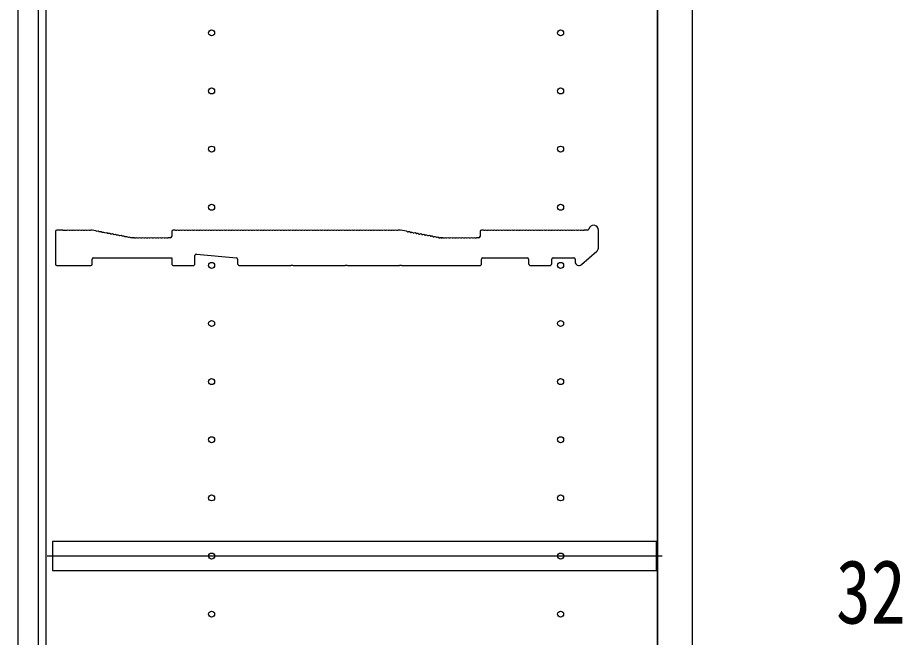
# Model space of a CAD drawing. Units: millimetres, scale not verified. Extents: x -4205 to 4205, y -2970 to 2970.
# Drawn here: x -3555 to -3098.8, y 281 to 600.8 of the extents above; entities that cross this region are included whole.
import ezdxf
from ezdxf.enums import TextEntityAlignment as Align

# ---------------------------------------------------------------- set-up
doc = ezdxf.new("R2010")
doc.units = ezdxf.units.MM
doc.header["$LTSCALE"] = 20
for name, color, linetype in [('0-2_YKK_11', 7, 'Continuous'), ('0-3_YKK_12', 2, 'Continuous'), ('0-5_YKK_D', 6, 'Continuous')]:
    doc.layers.add(name, color=color, linetype=linetype)
doc.styles.add('ＭＳ ゴシック', font='')
doc.styles.get('ＭＳ ゴシック').set_extended_font_data('MS Gothic')

msp = doc.modelspace()

# ---------------------------------------------------------------- linework, layer by layer
at = {"layer": '0-2_YKK_11'}
for p, q in [((-3535.55, 490.5), (-3535.55, 473.6)), ((-3532.05, 491.2), (-3534.85, 491.2)), ((-3531.3, 490.93), (-3531.49, 491)), ((-3529.81, 490.93), (-3531.3, 490.93)), ((-3529.61, 491), (-3529.81, 490.93)), ((-3528.11, 491), (-3528.5, 491)), ((-3526.61, 491), (-3527, 491)), ((-3525.11, 491), (-3525.5, 491)), ((-3523.61, 491), (-3524, 491)), ((-3522.11, 491), (-3522.5, 491)), ((-3520.61, 491), (-3521, 491)), ((-3519.11, 491), (-3519.5, 491)), ((-3517.61, 491), (-3518, 491)), ((-3516.62, 491.2), (-3517.05, 491.2)), ((-3514.92, 490.89), (-3516.49, 491.19)), ((-3514.03, 490.51), (-3514.4, 490.59)), ((-3512.56, 490.23), (-3512.93, 490.31)), ((-3511.08, 489.95), (-3511.46, 490.02)), ((-3509.61, 489.67), (-3509.98, 489.74)), ((-3508.14, 489.39), (-3508.51, 489.46)), ((-3506.66, 489.11), (-3507.04, 489.18)), ((-3505.19, 488.83), (-3505.56, 488.9)), ((-3503.72, 488.55), (-3504.09, 488.62)), ((-3502.24, 488.27), (-3502.62, 488.34)), ((-3475.55, 490.5), (-3475.55, 487.9)), ((-3474.05, 491.2), (-3474.85, 491.2)), ((-3473.11, 491), (-3473.5, 491)), ((-3471.61, 491), (-3472, 491)), ((-3470.11, 491), (-3470.5, 491)), ((-3468.61, 491), (-3469, 491)), ((-3467.11, 491), (-3467.5, 491)), ((-3465.61, 491), (-3466, 491)), ((-3464.11, 491), (-3464.5, 491)), ((-3462.61, 491), (-3463, 491)), ((-3461.11, 491), (-3461.5, 491)), ((-3459.61, 491), (-3460, 491)), ((-3458.11, 491), (-3458.5, 491)), ((-3456.61, 491), (-3457, 491)), ((-3455.11, 491), (-3455.5, 491)), ((-3453.61, 491), (-3454, 491)), ((-3452.11, 491), (-3452.5, 491)), ((-3450.61, 491), (-3451, 491)), ((-3449.11, 491), (-3449.5, 491)), ((-3447.61, 491), (-3448, 491)), ((-3446.11, 491), (-3446.5, 491)), ((-3444.61, 491), (-3445, 491)), ((-3443.11, 491), (-3443.5, 491)), ((-3441.61, 491), (-3442, 491)), ((-3440.11, 491), (-3440.5, 491)), ((-3438.61, 491), (-3439, 491)), ((-3437.11, 491), (-3437.5, 491)), ((-3435.61, 491), (-3436, 491)), ((-3434.11, 491), (-3434.5, 491)), ((-3432.61, 491), (-3433, 491)), ((-3431.11, 491), (-3431.5, 491)), ((-3429.61, 491), (-3430, 491)), ((-3428.11, 491), (-3428.5, 491)), ((-3426.61, 491), (-3427, 491)), ((-3425.11, 491), (-3425.5, 491)), ((-3423.61, 491), (-3424, 491)), ((-3422.11, 491), (-3422.5, 491)), ((-3420.61, 491), (-3421, 491)), ((-3419.11, 491), (-3419.5, 491)), ((-3417.61, 491), (-3418, 491)), ((-3416.11, 491), (-3416.5, 491)), ((-3414.61, 491), (-3415, 491)), ((-3413.11, 491), (-3413.5, 491)), ((-3411.61, 491), (-3412, 491)), ((-3410.11, 491), (-3410.5, 491)), ((-3408.61, 491), (-3409, 491)), ((-3407.11, 491), (-3407.5, 491)), ((-3405.61, 491), (-3406, 491)), ((-3404.11, 491), (-3404.5, 491)), ((-3402.61, 491), (-3403, 491)), ((-3401.11, 491), (-3401.5, 491)), ((-3399.61, 491), (-3400, 491)), ((-3398.11, 491), (-3398.5, 491)), ((-3396.61, 491), (-3397, 491)), ((-3395.11, 491), (-3395.5, 491)), ((-3393.61, 491), (-3394, 491)), ((-3392.11, 491), (-3392.5, 491)), ((-3390.61, 491), (-3391, 491)), ((-3389.11, 491), (-3389.5, 491)), ((-3387.61, 491), (-3388, 491)), ((-3386.11, 491), (-3386.5, 491)), ((-3384.61, 491), (-3385, 491)), ((-3383.11, 491), (-3383.5, 491)), ((-3381.61, 491), (-3382, 491)), ((-3380.11, 491), (-3380.5, 491)), ((-3378.61, 491), (-3379, 491)), ((-3377.11, 491), (-3377.5, 491)), ((-3375.61, 491), (-3376, 491)), ((-3374.11, 491), (-3374.5, 491)), ((-3372.61, 491), (-3373, 491)), ((-3371.11, 491), (-3371.5, 491)), ((-3369.61, 491), (-3370, 491)), ((-3368.11, 491), (-3368.5, 491)), ((-3366.61, 491), (-3367, 491)), ((-3365.11, 491), (-3365.5, 491)), ((-3363.61, 491), (-3364, 491)), ((-3362.11, 491), (-3362.5, 491)), ((-3360.61, 491), (-3361, 491)), ((-3359.11, 491), (-3359.5, 491)), ((-3353.93, 490.31), (-3353.56, 490.23)), ((-3352.46, 490.02), (-3352.08, 489.95)), ((-3350.98, 489.74), (-3350.61, 489.67)), ((-3349.51, 489.46), (-3349.14, 489.39)), ((-3348.04, 489.18), (-3347.66, 489.11)), ((-3346.56, 488.9), (-3346.19, 488.83)), ((-3345.09, 488.62), (-3344.72, 488.55)), ((-3343.62, 488.34), (-3343.24, 488.27)), ((-3316.55, 490.5), (-3316.55, 487.9)), ((-3315.05, 491.2), (-3315.85, 491.2)), ((-3314.11, 491), (-3314.5, 491)), ((-3312.61, 491), (-3313, 491)), ((-3311.11, 491), (-3311.5, 491)), ((-3309.61, 491), (-3310, 491)), ((-3308.11, 491), (-3308.5, 491)), ((-3306.61, 491), (-3307, 491)), ((-3305.11, 491), (-3305.5, 491)), ((-3303.61, 491), (-3304, 491)), ((-3302.11, 491), (-3302.5, 491)), ((-3300.61, 491), (-3301, 491)), ((-3299.11, 491), (-3299.5, 491)), ((-3297.61, 491), (-3298, 491)), ((-3296.11, 491), (-3296.5, 491)), ((-3294.61, 491), (-3295, 491)), ((-3293.11, 491), (-3293.5, 491)), ((-3291.61, 491), (-3292, 491)), ((-3290.11, 491), (-3290.5, 491)), ((-3288.61, 491), (-3289, 491)), ((-3287.11, 491), (-3287.5, 491)), ((-3285.61, 491), (-3286, 491)), ((-3284.11, 491), (-3284.5, 491)), ((-3282.61, 491), (-3283, 491)), ((-3281.11, 491), (-3281.5, 491)), ((-3279.61, 491), (-3280, 491)), ((-3278.11, 491), (-3278.5, 491)), ((-3276.61, 491), (-3277, 491)), ((-3275.11, 491), (-3275.5, 491)), ((-3273.61, 491), (-3274, 491)), ((-3272.11, 491), (-3272.5, 491)), ((-3270.61, 491), (-3271, 491)), ((-3269.11, 491), (-3269.5, 491)), ((-3267.61, 491), (-3268, 491)), ((-3266.11, 491), (-3266.5, 491)), ((-3264.61, 491), (-3265, 491)), ((-3263.11, 491), (-3263.5, 491)), ((-3261.18, 491.2), (-3262.55, 491.2)), ((-3255.55, 481.81), (-3255.55, 491.2)), ((-3500.77, 487.99), (-3501.14, 488.06)), ((-3499.3, 487.71), (-3499.67, 487.78)), ((-3497.82, 487.43), (-3498.2, 487.5)), ((-3496.35, 487.15), (-3496.72, 487.22)), ((-3495.62, 487.21), (-3495.76, 487.24)), ((-3495.05, 487.2), (-3495.49, 487.2)), ((-3494.11, 487), (-3494.5, 487)), ((-3492.61, 487), (-3493, 487)), ((-3491.11, 487), (-3491.5, 487)), ((-3489.61, 487), (-3490, 487)), ((-3488.11, 487), (-3488.5, 487)), ((-3486.61, 487), (-3487, 487)), ((-3485.11, 487), (-3485.5, 487)), ((-3483.61, 487), (-3484, 487)), ((-3482.11, 487), (-3482.5, 487)), ((-3480.61, 487), (-3481, 487)), ((-3479.11, 487), (-3479.5, 487)), ((-3477.61, 487), (-3478, 487)), ((-3476.25, 487.2), (-3477.05, 487.2)), ((-3342.14, 488.06), (-3341.77, 487.99)), ((-3340.67, 487.78), (-3340.3, 487.71)), ((-3339.2, 487.5), (-3338.82, 487.43)), ((-3337.72, 487.22), (-3337.35, 487.15)), ((-3335.11, 487), (-3335.5, 487)), ((-3333.61, 487), (-3334, 487)), ((-3332.11, 487), (-3332.5, 487)), ((-3330.61, 487), (-3331, 487)), ((-3329.11, 487), (-3329.5, 487)), ((-3327.61, 487), (-3328, 487)), ((-3326.11, 487), (-3326.5, 487)), ((-3324.61, 487), (-3325, 487)), ((-3323.11, 487), (-3323.5, 487)), ((-3321.61, 487), (-3322, 487)), ((-3320.11, 487), (-3320.5, 487)), ((-3318.61, 487), (-3319, 487)), ((-3317.25, 487.2), (-3318.05, 487.2)), ((-3264.25, 473.39), (-3256.25, 480.3)), ((-3516.55, 473.6), (-3516.55, 476.2)), ((-3463.55, 473.9), (-3463.55, 478.13)), ((-3462.79, 478.83), (-3442.19, 476.96)), ((-3441.55, 476.26), (-3441.55, 473.9)), ((-3315.75, 473.9), (-3315.75, 476.2)), ((-3315.05, 476.9), (-3292.25, 476.9)), ((-3291.55, 476.2), (-3291.55, 473.9)), ((-3279.55, 473.9), (-3279.55, 476.2)), ((-3278.85, 476.9), (-3268.25, 476.9)), ((-3267.55, 476.2), (-3267.55, 474.9)), ((-3534.85, 472.9), (-3517.25, 472.9)), ((-3474.55, 472.9), (-3464.55, 472.9)), ((-3290.55, 472.9), (-3280.55, 472.9))]:
    msp.add_line(p, q, dxfattribs=at)
for points in [[(-3354.44, 490.61), (-3357.55, 491.2), (-3358.55, 491.2)], [(-3336.62, 487.21), (-3336.76, 487.24), (-3336.62, 487.21)], [(-3336.49, 487.2), (-3336.05, 487.2), (-3336.49, 487.2)], [(-3515.85, 476.9), (-3475.55, 476.9), (-3475.55, 473.9)], [(-3440.55, 472.9), (-3414.13, 472.9), (-3413.88, 473.03), (-3413.23, 473.03), (-3412.98, 472.9), (-3386.13, 472.9), (-3385.88, 473.03), (-3385.23, 473.03), (-3384.98, 472.9), (-3358.13, 472.9), (-3357.88, 473.03), (-3357.23, 473.03), (-3356.98, 472.9), (-3316.75, 472.9)]]:
    msp.add_lwpolyline(points, dxfattribs=at)
msp.add_lwpolyline([(-3225.48, 330.5), (-3536.98, 330.5), (-3536.98, 315.5), (-3225.48, 315.5)], close=True, dxfattribs=at)
for centre, radius, start, end in [((-3258.05, 491.2), 2.5, 0, 167.3644), ((-3534.85, 490.5), 0.7, 90, 180), ((-3532.05, 490.32), 0.88, 50.4605, 90), ((-3529.05, 490.32), 0.88, 50.536, 129.5394), ((-3527.55, 490.32), 0.88, 50.536, 129.464), ((-3526.05, 490.32), 0.88, 50.536, 129.464), ((-3524.55, 490.32), 0.88, 50.536, 129.464), ((-3523.05, 490.32), 0.88, 50.536, 129.464), ((-3521.55, 490.32), 0.88, 50.536, 129.464), ((-3520.05, 490.32), 0.88, 50.536, 129.464), ((-3518.55, 490.32), 0.88, 50.536, 129.464), ((-3517.05, 490.32), 0.88, 90, 129.464), ((-3516.62, 490.5), 0.7, 79.2157, 90), ((-3515.08, 490.02), 0.88, 39.7517, 79.2157), ((-3513.61, 489.74), 0.88, 39.7517, 118.6797), ((-3512.13, 489.46), 0.88, 39.7517, 118.6797), ((-3510.66, 489.18), 0.88, 39.7517, 118.6797), ((-3509.19, 488.9), 0.88, 39.7517, 118.6797), ((-3507.71, 488.62), 0.88, 39.7517, 118.6797), ((-3506.24, 488.34), 0.88, 39.7517, 118.6797), ((-3504.77, 488.06), 0.88, 39.7517, 118.6797), ((-3503.29, 487.78), 0.88, 39.7517, 118.6797), ((-3501.82, 487.5), 0.88, 39.7517, 118.6797), ((-3474.85, 490.5), 0.7, 90, 180), ((-3474.05, 490.32), 0.88, 50.536, 90), ((-3472.55, 490.32), 0.88, 50.536, 129.464), ((-3471.05, 490.32), 0.88, 50.536, 129.464), ((-3469.55, 490.32), 0.88, 50.536, 129.464), ((-3468.05, 490.32), 0.88, 50.536, 129.464), ((-3466.55, 490.32), 0.88, 50.536, 129.464), ((-3465.05, 490.32), 0.88, 50.536, 129.464), ((-3463.55, 490.32), 0.88, 50.536, 129.464), ((-3462.05, 490.32), 0.88, 50.536, 129.464), ((-3460.55, 490.32), 0.88, 50.536, 129.464), ((-3459.05, 490.32), 0.88, 50.536, 129.464), ((-3457.55, 490.32), 0.88, 50.536, 129.464), ((-3456.05, 490.32), 0.88, 50.536, 129.464), ((-3454.55, 490.32), 0.88, 50.536, 129.464), ((-3453.05, 490.32), 0.88, 50.536, 129.464), ((-3451.55, 490.32), 0.88, 50.536, 129.464), ((-3450.05, 490.32), 0.88, 50.536, 129.464), ((-3448.55, 490.32), 0.88, 50.536, 129.464), ((-3447.05, 490.32), 0.88, 50.536, 129.464), ((-3445.55, 490.32), 0.88, 50.536, 129.464), ((-3444.05, 490.32), 0.88, 50.536, 129.464), ((-3442.55, 490.32), 0.88, 50.536, 129.464), ((-3441.05, 490.32), 0.88, 50.536, 129.464), ((-3439.55, 490.32), 0.88, 50.536, 129.464), ((-3438.05, 490.32), 0.88, 50.536, 129.464), ((-3436.55, 490.32), 0.88, 50.536, 129.464), ((-3435.05, 490.32), 0.88, 50.536, 129.464), ((-3433.55, 490.32), 0.88, 50.536, 129.464), ((-3432.05, 490.32), 0.88, 50.536, 129.464), ((-3430.55, 490.32), 0.88, 50.536, 129.464), ((-3429.05, 490.32), 0.88, 50.536, 129.464), ((-3427.55, 490.32), 0.88, 50.536, 129.464), ((-3426.05, 490.32), 0.88, 50.536, 129.464), ((-3424.55, 490.32), 0.88, 50.536, 129.464), ((-3423.05, 490.32), 0.88, 50.536, 129.464), ((-3421.55, 490.32), 0.88, 50.536, 129.464), ((-3420.05, 490.32), 0.88, 50.536, 129.464), ((-3418.55, 490.32), 0.88, 50.536, 129.464), ((-3417.05, 490.32), 0.88, 50.536, 129.464), ((-3415.55, 490.32), 0.88, 50.536, 129.464), ((-3414.05, 490.32), 0.88, 50.536, 129.464), ((-3412.55, 490.32), 0.88, 50.536, 129.464), ((-3411.05, 490.32), 0.88, 50.536, 129.464), ((-3409.55, 490.32), 0.88, 50.536, 129.464), ((-3408.05, 490.32), 0.88, 50.536, 129.464), ((-3406.55, 490.32), 0.88, 50.536, 129.464), ((-3405.05, 490.32), 0.88, 50.536, 129.464), ((-3403.55, 490.32), 0.88, 50.536, 129.464), ((-3402.05, 490.32), 0.88, 50.536, 129.464), ((-3400.55, 490.32), 0.88, 50.536, 129.464), ((-3399.05, 490.32), 0.88, 50.536, 129.464), ((-3397.55, 490.32), 0.88, 50.536, 129.464), ((-3396.05, 490.32), 0.88, 50.536, 129.464), ((-3394.55, 490.32), 0.88, 50.536, 129.464), ((-3393.05, 490.32), 0.88, 50.536, 129.464), ((-3391.55, 490.32), 0.88, 50.536, 129.464), ((-3390.05, 490.32), 0.88, 50.536, 129.464), ((-3388.55, 490.32), 0.88, 50.536, 129.464), ((-3387.05, 490.32), 0.88, 50.536, 129.464), ((-3385.55, 490.32), 0.88, 50.536, 129.464), ((-3384.05, 490.32), 0.88, 50.536, 129.464), ((-3382.55, 490.32), 0.88, 50.536, 129.464), ((-3381.05, 490.32), 0.88, 50.536, 129.464), ((-3379.55, 490.32), 0.88, 50.536, 129.464), ((-3378.05, 490.32), 0.88, 50.536, 129.464), ((-3376.55, 490.32), 0.88, 50.536, 129.464), ((-3375.05, 490.32), 0.88, 50.536, 129.464), ((-3373.55, 490.32), 0.88, 50.536, 129.464), ((-3372.05, 490.32), 0.88, 50.536, 129.464), ((-3370.55, 490.32), 0.88, 50.536, 129.464), ((-3369.05, 490.32), 0.88, 50.536, 129.464), ((-3367.55, 490.32), 0.88, 50.536, 129.464), ((-3366.05, 490.32), 0.88, 50.536, 129.464), ((-3364.55, 490.32), 0.88, 50.536, 129.464), ((-3363.05, 490.32), 0.88, 50.536, 129.464), ((-3361.55, 490.32), 0.88, 50.536, 129.464), ((-3360.05, 490.32), 0.88, 50.536, 129.464), ((-3358.55, 490.32), 0.88, 90, 129.464), ((-3354.61, 489.74), 0.88, 39.7517, 79.2157), ((-3353.13, 489.46), 0.88, 39.7517, 118.6797), ((-3351.66, 489.18), 0.88, 39.7517, 118.6797), ((-3350.19, 488.9), 0.88, 39.7517, 118.6797), ((-3348.71, 488.62), 0.88, 39.7517, 118.6797), ((-3347.24, 488.34), 0.88, 39.7517, 118.6797), ((-3345.77, 488.06), 0.88, 39.7517, 118.6797), ((-3344.29, 487.78), 0.88, 39.7517, 118.6797), ((-3342.82, 487.5), 0.88, 39.7517, 118.6797), ((-3315.85, 490.5), 0.7, 90, 180), ((-3315.05, 490.32), 0.88, 50.536, 90), ((-3313.55, 490.32), 0.88, 50.536, 129.464), ((-3312.05, 490.32), 0.88, 50.536, 129.464), ((-3310.55, 490.32), 0.88, 50.536, 129.464), ((-3309.05, 490.32), 0.88, 50.536, 129.464), ((-3307.55, 490.32), 0.88, 50.536, 129.464), ((-3306.05, 490.32), 0.88, 50.536, 129.464), ((-3304.55, 490.32), 0.88, 50.536, 129.464), ((-3303.05, 490.32), 0.88, 50.536, 129.464), ((-3301.55, 490.32), 0.88, 50.536, 129.464), ((-3300.05, 490.32), 0.88, 50.536, 129.464), ((-3298.55, 490.32), 0.88, 50.536, 129.464), ((-3297.05, 490.32), 0.88, 50.536, 129.464), ((-3295.55, 490.32), 0.88, 50.536, 129.464), ((-3294.05, 490.32), 0.88, 50.536, 129.464), ((-3292.55, 490.32), 0.88, 50.536, 129.464), ((-3291.05, 490.32), 0.88, 50.536, 129.464), ((-3289.55, 490.32), 0.88, 50.536, 129.464), ((-3288.05, 490.32), 0.88, 50.536, 129.464), ((-3286.55, 490.32), 0.88, 50.536, 129.464), ((-3285.05, 490.32), 0.88, 50.536, 129.464), ((-3283.55, 490.32), 0.88, 50.536, 129.464), ((-3282.05, 490.32), 0.88, 50.536, 129.464), ((-3280.55, 490.32), 0.88, 50.536, 129.464), ((-3279.05, 490.32), 0.88, 50.536, 129.464), ((-3277.55, 490.32), 0.88, 50.536, 129.464), ((-3276.05, 490.32), 0.88, 50.536, 129.464), ((-3274.55, 490.32), 0.88, 50.536, 129.464), ((-3273.05, 490.32), 0.88, 50.536, 129.464), ((-3271.55, 490.32), 0.88, 50.536, 129.464), ((-3270.05, 490.32), 0.88, 50.536, 129.464), ((-3268.55, 490.32), 0.88, 50.536, 129.464), ((-3267.05, 490.32), 0.88, 50.536, 129.464), ((-3265.55, 490.32), 0.88, 50.536, 129.464), ((-3264.05, 490.32), 0.88, 50.536, 129.464), ((-3262.55, 490.32), 0.88, 90, 129.464), ((-3261.18, 491.9), 0.7, 270, 347.3644), ((-3500.35, 487.22), 0.88, 39.7517, 118.6797), ((-3498.87, 486.94), 0.88, 39.7517, 118.6797), ((-3497.4, 486.66), 0.88, 39.7517, 118.6797), ((-3495.93, 486.37), 0.88, 79.2157, 118.6797), ((-3495.49, 487.9), 0.7, 259.2157, 270), ((-3495.05, 486.32), 0.88, 50.536, 90), ((-3493.55, 486.32), 0.88, 50.536, 129.464), ((-3492.05, 486.32), 0.88, 50.536, 129.464), ((-3490.55, 486.32), 0.88, 50.536, 129.464), ((-3489.05, 486.32), 0.88, 50.536, 129.464), ((-3487.55, 486.32), 0.88, 50.536, 129.464), ((-3486.05, 486.32), 0.88, 50.536, 129.464), ((-3484.55, 486.32), 0.88, 50.536, 129.464), ((-3483.05, 486.32), 0.88, 50.536, 129.464), ((-3481.55, 486.32), 0.88, 50.536, 129.464), ((-3480.05, 486.32), 0.88, 50.536, 129.464), ((-3478.55, 486.32), 0.88, 50.536, 129.464), ((-3477.05, 486.32), 0.88, 90, 129.464), ((-3476.25, 487.9), 0.7, 270, 0), ((-3341.35, 487.22), 0.88, 39.7517, 118.6797), ((-3339.87, 486.94), 0.88, 39.7517, 118.6797), ((-3338.4, 486.66), 0.88, 39.7517, 118.6797), ((-3336.93, 486.37), 0.88, 79.2157, 118.6797), ((-3336.49, 487.9), 0.7, 259.2157, 270), ((-3336.49, 487.9), 0.7, 259.2157, 270), ((-3336.05, 486.32), 0.88, 50.536, 90), ((-3334.55, 486.32), 0.88, 50.536, 129.464), ((-3333.05, 486.32), 0.88, 50.536, 129.464), ((-3331.55, 486.32), 0.88, 50.536, 129.464), ((-3330.05, 486.32), 0.88, 50.536, 129.464), ((-3328.55, 486.32), 0.88, 50.536, 129.464), ((-3327.05, 486.32), 0.88, 50.536, 129.464), ((-3325.55, 486.32), 0.88, 50.536, 129.464), ((-3324.05, 486.32), 0.88, 50.536, 129.464), ((-3322.55, 486.32), 0.88, 50.536, 129.464), ((-3321.05, 486.32), 0.88, 50.536, 129.464), ((-3319.55, 486.32), 0.88, 50.536, 129.464), ((-3318.05, 486.32), 0.88, 90, 129.464), ((-3317.25, 487.9), 0.7, 270, 0), ((-3257.55, 481.81), 2, 310.8387, 0), ((-3515.85, 476.2), 0.7, 90, 180), ((-3462.85, 478.13), 0.7, 84.8056, 180), ((-3442.25, 476.26), 0.7, 0, 84.8056), ((-3315.05, 476.2), 0.7, 90, 180), ((-3292.25, 476.2), 0.7, 0, 90), ((-3278.85, 476.2), 0.7, 90, 180), ((-3268.25, 476.2), 0.7, 0, 90), ((-3265.55, 474.9), 2, 180, 310.8387), ((-3534.85, 473.6), 0.7, 180, 270), ((-3517.25, 473.6), 0.7, 270, 0), ((-3474.55, 473.9), 1, 180, 270), ((-3464.55, 473.9), 1, 270, 0), ((-3440.55, 473.9), 1, 180, 270), ((-3316.75, 473.9), 1, 270, 0), ((-3290.55, 473.9), 1, 180, 270), ((-3280.55, 473.9), 1, 270, 0)]:
    msp.add_arc(centre, radius, start, end, dxfattribs=at)
at = {"layer": '0-3_YKK_12'}
for p, q in [((-3544.48, 1393.5), (-3544.48, -777.5)), ((-3540.48, 1393.5), (-3540.48, -777.5)), ((-3222.69, 323), (-3539.77, 323))]:
    msp.add_line(p, q, dxfattribs=at)
for points in [[(-3554.98, -787), (-3224.98, -787), (-3224.98, 1403), (-3554.98, 1403)], [(-3224.98, -784), (-3206.98, -784), (-3206.98, 1400), (-3224.98, 1400)]]:
    msp.add_lwpolyline(points, close=True, dxfattribs=at)
for centre in [(-3454.98, 593), (-3274.98, 593), (-3454.98, 563), (-3274.98, 563), (-3454.98, 533), (-3274.98, 533), (-3454.98, 503), (-3274.98, 503), (-3454.98, 473), (-3274.98, 473), (-3454.98, 443), (-3274.98, 443), (-3454.98, 413), (-3274.98, 413), (-3454.98, 383), (-3274.98, 383), (-3454.98, 353), (-3274.98, 353), (-3454.98, 323), (-3274.98, 323), (-3454.98, 293), (-3274.98, 293)]:
    msp.add_circle(centre, 1.55, dxfattribs=at)

# ---------------------------------------------------------------- texts
at = {"layer": '0-5_YKK_D', "style": 'ＭＳ ゴシック', "width": 0.8}
msp.add_text('32', height=32.99, dxfattribs=at).set_placement((-3132.98, 278.24), align=Align.BOTTOM_LEFT)

doc.saveas('drawing.dxf')
